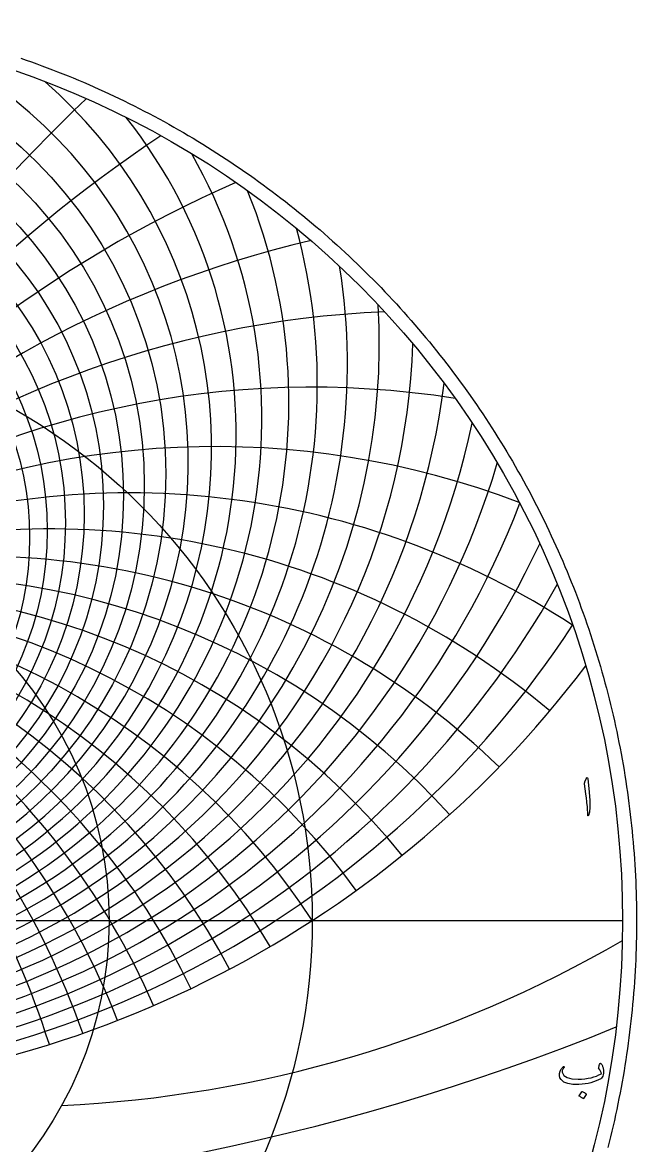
# Model space of a CAD drawing. Header units: millimetres. Extents: x -128 to 128, y -128 to 131.
# Drawn here: x 41.9 to 128, y -31.6 to 126 of the extents above; entities that cross this region are included whole.
import ezdxf

# ---------------------------------------------------------------- set-up
doc = ezdxf.new("R2010")
doc.units = ezdxf.units.MM
for name, color, linetype in [('CUT_OUTER', 1, 'Continuous'), ('ENGRAVE', 7, 'Continuous'), ('ENGRAVE_FINE', 8, 'Continuous'), ('TEXT', 5, 'Continuous')]:
    doc.layers.add(name, color=color, linetype=linetype)

msp = doc.modelspace()

# ---------------------------------------------------------------- linework, layer by layer
at = {"layer": 'CUT_OUTER'}
msp.add_lwpolyline([(41.6235, 120.9905), (42.3651, 120.7328), (43.1051, 120.4706), (43.8434, 120.2038), (44.5802, 119.9325), (45.3152, 119.6567), (46.0486, 119.3764), (46.7802, 119.0916), (47.51, 118.8024), (48.2381, 118.5086), (48.9643, 118.2104), (49.6887, 117.9077), (50.4113, 117.6006), (51.1319, 117.2891), (51.8506, 116.9731), (52.5674, 116.6528), (53.2822, 116.328), (53.9949, 115.9989), (54.7057, 115.6654), (55.4144, 115.3276), (56.1209, 114.9854), (56.8254, 114.6389), (57.5278, 114.288), (58.2279, 113.9329), (58.9259, 113.5735), (59.6217, 113.2098), (60.3152, 112.8418), (61.0065, 112.4696), (61.6954, 112.0932), (62.382, 111.7125), (63.0663, 111.3276), (63.7482, 110.9386), (64.4277, 110.5453), (65.1048, 110.1479), (65.7794, 109.7464), (66.4516, 109.3407), (67.1212, 108.9309), (67.7884, 108.517), (68.4529, 108.099), (69.1149, 107.677), (69.7743, 107.2509), (70.4311, 106.8207), (71.0852, 106.3865), (71.7366, 105.9484), (72.3854, 105.5062), (73.0314, 105.0601), (73.6747, 104.61), (74.3151, 104.1559), (74.9528, 103.698), (75.5877, 103.2361), (76.2197, 102.7704), (76.8489, 102.3008), (77.4751, 101.8273), (78.0985, 101.35), (78.7189, 100.8689), (79.3363, 100.384), (79.9508, 99.8953), (80.5622, 99.4029), (81.1706, 98.9067), (81.776, 98.4068), (82.3782, 97.9032), (82.9774, 97.3958), (83.5735, 96.8849), (84.1664, 96.3703), (84.7561, 95.852), (85.3426, 95.3301), (85.926, 94.8047), (86.5061, 94.2757), (87.0829, 93.7431), (87.6565, 93.207), (88.2267, 92.6674), (88.7936, 92.1243), (89.3572, 91.5778), (89.9175, 91.0277), (90.4743, 90.4743), (91.0277, 89.9175), (91.5778, 89.3572), (92.1243, 88.7936), (92.6674, 88.2267), (93.207, 87.6565), (93.7431, 87.0829), (94.2757, 86.5061), (94.8047, 85.926), (95.3301, 85.3426), (95.852, 84.7561), (96.3703, 84.1664), (96.8849, 83.5735), (97.3958, 82.9774), (97.9032, 82.3782), (98.4068, 81.776), (98.9067, 81.1706), (99.4029, 80.5622), (99.8953, 79.9508), (100.384, 79.3363), (100.8689, 78.7189), (101.35, 78.0985), (101.8273, 77.4751), (102.3008, 76.8489), (102.7704, 76.2197), (103.2361, 75.5877), (103.698, 74.9528), (104.1559, 74.3151), (104.61, 73.6747), (105.0601, 73.0314), (105.5062, 72.3854), (105.9484, 71.7366), (106.3865, 71.0852), (106.8207, 70.4311), (107.2509, 69.7743), (107.677, 69.1149), (108.099, 68.4529), (108.517, 67.7884), (108.9309, 67.1212), (109.3407, 66.4516), (109.7464, 65.7794), (110.1479, 65.1048), (110.5453, 64.4277), (110.9386, 63.7482), (111.3276, 63.0663), (111.7125, 62.382), (112.0932, 61.6954), (112.4696, 61.0065), (112.8418, 60.3152), (113.2098, 59.6217), (113.5735, 58.9259), (113.9329, 58.2279), (114.288, 57.5278), (114.6389, 56.8254), (114.9854, 56.1209), (115.3276, 55.4144), (115.6654, 54.7057), (115.9989, 53.9949), (116.328, 53.2822), (116.6528, 52.5674), (116.9731, 51.8506), (117.2891, 51.1319), (117.6006, 50.4113), (117.9077, 49.6887), (118.2104, 48.9643), (118.5086, 48.2381), (118.8024, 47.51), (119.0916, 46.7802), (119.3764, 46.0486), (119.6567, 45.3152), (119.9325, 44.5802), (120.2038, 43.8434), (120.4706, 43.1051), (120.7328, 42.3651), (120.9905, 41.6235), (121.2436, 40.8803), (121.4921, 40.1356), (121.7361, 39.3894), (121.9755, 38.6417), (122.2103, 37.8925), (122.4405, 37.1419), (122.6661, 36.3899), (122.8871, 35.6366), (123.1034, 34.8819), (123.3151, 34.1259), (123.5222, 33.3686), (123.7246, 32.6101), (123.9224, 31.8503), (124.1155, 31.0893), (124.3039, 30.3272), (124.4877, 29.5639), (124.6667, 28.7995), (124.8411, 28.034), (125.0108, 27.2675), (125.1757, 26.4999), (125.336, 25.7313), (125.4915, 24.9618), (125.6423, 24.1913), (125.7883, 23.42), (125.9297, 22.6477), (126.0663, 21.8746), (126.1981, 21.1006), (126.3252, 20.3259), (126.4476, 19.5504), (126.5651, 18.7742), (126.6779, 17.9972), (126.786, 17.2196), (126.8893, 16.4413), (126.9878, 15.6624), (127.0815, 14.883), (127.1704, 14.1029), (127.2545, 13.3224), (127.3339, 12.5413), (127.4084, 11.7598), (127.4782, 10.9778), (127.5432, 10.1954), (127.6033, 9.4126), (127.6587, 8.6294), (127.7092, 7.846), (127.755, 7.0622), (127.7959, 6.2782), (127.832, 5.4939), (127.8633, 4.7095), (127.8898, 3.9248), (127.9115, 3.1401), (127.9283, 2.3551), (127.9404, 1.5701), (127.9476, 0.7851), (127.95, 0), (127.9476, -0.7851), (127.9404, -1.5701), (127.9283, -2.3551), (127.9115, -3.1401), (127.8898, -3.9248), (127.8633, -4.7095), (127.832, -5.4939), (127.7959, -6.2782), (127.755, -7.0622), (127.7092, -7.846), (127.6587, -8.6294), (127.6033, -9.4126), (127.5432, -10.1954), (127.4782, -10.9778), (127.4084, -11.7598), (127.3339, -12.5413), (127.2545, -13.3224), (127.1704, -14.1029), (127.0815, -14.883), (126.9878, -15.6624), (126.8893, -16.4413), (126.786, -17.2196), (126.6779, -17.9972), (126.5651, -18.7742), (126.4476, -19.5504), (126.3252, -20.3259), (126.1981, -21.1006), (126.0663, -21.8746), (125.9297, -22.6477), (125.7883, -23.42), (125.6423, -24.1913), (125.4915, -24.9618), (125.336, -25.7313), (125.1757, -26.4999), (125.0108, -27.2675), (124.8411, -28.034), (124.6667, -28.7995), (124.4877, -29.5639), (124.3039, -30.3272), (124.1155, -31.0893), (123.9224, -31.8503)], dxfattribs=at)
at = {"layer": 'ENGRAVE'}
msp.add_lwpolyline([(-126, 0), (126, 0)], dxfattribs=at)
for centre, radius in [((0, 0), 126), ((0, 58.2538), 53.2092), ((0, 0), 82.4783), ((0, 0), 53.9894)]:
    msp.add_circle(centre, radius, dxfattribs=at)
for centre, radius, start, end in [((0, 66.2163), 68.376, 131.172626, 48.827374), ((0, 78.0143), 87.4115, 170.934343, 9.065657), ((0, 96.3014), 113.0818, 196.49903, 343.50097), ((0, -53.562), 98.3441, 33, 147), ((0, -53.562), 98.3441, 33, 147), ((0, 127.0054), 151.4366, 217.070295, 322.929705), ((39.2793, 146.5924), 172.7277, 272.676693, 300.124801)]:
    msp.add_arc(centre, radius, start, end, dxfattribs=at)
at = {"layer": 'ENGRAVE_FINE'}
for centre, radius in [((0, 62.6654), 61.9456), ((0, 61.0832), 58.9234), ((0, 59.6157), 56.0146), ((0, 56.9895), 50.4983), ((0, 55.8156), 47.8738), ((0, 54.7257), 45.3285), ((0, 53.7141), 42.8556)]:
    msp.add_circle(centre, radius, dxfattribs=at)
for centre, radius, start, end in [((0, 64.3726), 65.0924, 116.571732, 63.428268), ((210.8995, -53.562), 232.7019, 133.473706, 172.485682), ((210.8995, -53.562), 232.7019, 133.473706, 172.485682), ((0, 68.2096), 71.8107, 141.736552, 38.263448), ((170.3369, -53.562), 196.6881, 123.68218, 170.923876), ((170.3369, -53.562), 196.6881, 123.68218, 170.923876), ((0, 70.3676), 75.4122, 150.430341, 29.569659), ((140.4499, -53.562), 171.4576, 113.606162, 169.328591), ((140.4499, -53.562), 171.4576, 113.606162, 169.328591), ((0, 72.7074), 79.1986, 157.98396, 22.01604), ((0, 75.2488), 83.1905, 164.750851, 15.249149), ((117.2019, -53.562), 152.9962, 103.18373, 167.693089), ((117.2019, -53.562), 152.9962, 103.18373, 167.693089), ((0, 81.0304), 91.8889, 176.664202, 3.335798), ((98.3441, -53.562), 139.0795, 92.34926, 166.010038), ((98.3441, -53.562), 139.0795, 92.34926, 166.010038), ((0, 84.3278), 96.6542, 182.029237, 357.970763), ((0, 87.9424), 101.7446, 187.093364, 352.906636), ((82.5205, -53.562), 128.379, 81.037327, 164.27138), ((82.5205, -53.562), 128.379, 81.037327, 164.27138), ((0, 91.9169), 107.2033, 191.904364, 348.095636), ((-68.8612, -53.562), 120.0559, 17.531819, 110.808606), ((-68.8612, -53.562), 120.0559, 17.531819, 110.808606), ((68.8612, -53.562), 120.0559, 69.191394, 162.468181), ((68.8612, -53.562), 120.0559, 69.191394, 162.468181), ((-56.779, -53.562), 113.5579, 19.409554, 123.219246), ((-56.779, -53.562), 113.5579, 19.409554, 123.219246), ((56.779, -53.562), 113.5579, 56.780754, 160.590446), ((56.779, -53.562), 113.5579, 56.780754, 160.590446), ((0, 101.1566), 119.4416, 200.90637, 339.09363), ((-45.8586, -53.562), 108.5107, 21.373096, 130.12672), ((-45.8586, -53.562), 108.5107, 21.373096, 130.12672), ((45.8586, -53.562), 108.5107, 49.87328, 158.626904), ((45.8586, -53.562), 108.5107, 49.87328, 158.626904), ((0, 106.5551), 126.3564, 205.149698, 334.850302), ((-35.7943, -53.562), 104.6556, 23.435256, 134.139707), ((-35.7943, -53.562), 104.6556, 23.435256, 134.139707), ((35.7943, -53.562), 104.6556, 45.860293, 156.564744), ((35.7943, -53.562), 104.6556, 45.860293, 156.564744), ((-26.3512, -53.562), 101.8133, 25.610698, 137.783538), ((-26.3512, -53.562), 101.8133, 25.610698, 137.783538), ((26.3512, -53.562), 101.8133, 42.216462, 154.389302), ((26.3512, -53.562), 101.8133, 42.216462, 154.389302), ((0, 112.5856), 133.9159, 209.248054, 330.751946), ((-17.3407, -53.562), 99.8612, 27.916334, 141.112561), ((-17.3407, -53.562), 99.8612, 27.916334, 141.112561), ((17.3407, -53.562), 99.8612, 38.887439, 152.083666), ((17.3407, -53.562), 99.8612, 38.887439, 152.083666), ((-8.604, -53.562), 98.7197, 30.371791, 144.172078), ((-8.604, -53.562), 98.7197, 30.371791, 144.172078), ((8.604, -53.562), 98.7197, 35.827922, 149.628209), ((8.604, -53.562), 98.7197, 35.827922, 149.628209), ((0, 119.3572), 142.2304, 213.217192, 326.782808), ((0, 293.5723), 332.9124, 247.925664, 292.074336)]:
    msp.add_arc(centre, radius, start, end, dxfattribs=at)
at = {"layer": 'TEXT'}
for points in [[(120.9011, 19.8913), (120.9751, 20.0345), (121.0346, 20.0848), (121.0796, 20.0422), (121.1101, 19.9068), (121.2882, 18.01), (121.3941, 16.8458), (121.4178, 15.9158), (121.3593, 15.22), (121.2185, 14.7584), (121.1928, 14.7206), (121.1701, 14.7003), (121.1503, 14.6974), (121.1333, 14.7119), (121.1198, 14.7347), (121.1101, 14.7642), (121.1043, 14.8005), (121.1024, 14.8435), (121.1024, 15.1789), (121.0869, 15.5345), (121.0559, 15.9105), (121.0094, 16.3068), (120.9993, 16.4103), (120.9688, 16.69), (120.918, 17.1458), (120.8469, 17.7777), (120.6765, 19.179), (120.6727, 19.2535), (120.6765, 19.3222), (120.6882, 19.3851), (120.7075, 19.4422)], [(122.9848, -20.0779), (123.0368, -20.1432), (123.0845, -20.2153), (123.1278, -20.2942), (123.1667, -20.3798), (123.2013, -20.4718), (123.2316, -20.5695), (123.2575, -20.6731), (123.279, -20.7824), (123.307, -21.0021), (123.3138, -21.2198), (123.2993, -21.4357), (123.2635, -21.6495), (123.2093, -21.8402), (123.1396, -21.994), (123.0545, -22.1111), (122.9538, -22.1915), (122.6345, -22.3603), (122.2958, -22.5108), (121.9377, -22.6429), (121.5603, -22.7566), (121.1635, -22.851), (120.7474, -22.925), (120.3119, -22.9787), (119.857, -23.0121), (119.0045, -23.0034), (118.3048, -22.8844), (117.758, -22.655), (117.3641, -22.3153), (117.2025, -22.0497), (117.128, -21.7637), (117.1406, -21.4574), (117.2403, -21.1308), (117.2739, -21.0604), (117.3129, -20.9886), (117.3571, -20.9152), (117.4067, -20.8405), (117.4616, -20.7643), (117.5219, -20.6866), (117.5875, -20.6075), (117.6583, -20.5269), (117.682, -20.5042), (117.7067, -20.4902), (117.7324, -20.4848), (117.759, -20.4882), (117.7769, -20.495), (117.7919, -20.5076), (117.804, -20.526), (117.8132, -20.5502), (117.8175, -20.5729), (117.8151, -20.5947), (117.8059, -20.6155), (117.79, -20.6353), (117.7237, -20.7142), (117.6641, -20.796), (117.6114, -20.8807), (117.5654, -20.9682), (117.534, -21.0519), (117.517, -21.1327), (117.5146, -21.2107), (117.5267, -21.2857), (117.7687, -21.7236), (118.2235, -22.0308), (118.8912, -22.2074), (119.7719, -22.2534), (120.256, -22.2348), (120.7174, -22.1944), (121.156, -22.1322), (121.5719, -22.0482), (121.9655, -21.9425), (122.3374, -21.815), (122.6875, -21.6657), (123.0158, -21.4947), (122.9838, -21.335), (122.9112, -21.1579), (122.798, -20.9634), (122.6441, -20.7515), (122.6393, -20.7311), (122.6403, -20.6934), (122.647, -20.6382), (122.6596, -20.5657), (122.663, -20.5584), (122.6654, -20.5521), (122.6669, -20.5468), (122.6674, -20.5424), (122.6925, -20.4437), (122.7293, -20.3334), (122.7777, -20.2115), (122.8377, -20.0779), (122.8643, -20.0373), (122.8977, -20.0237), (122.9379, -20.0373), (122.9848, -20.0779)], [(120.2829, -24.0186), (120.2925, -24.0089), (120.3061, -24.0031), (120.3235, -24.0011), (120.3448, -24.0031), (120.4953, -24.064), (120.637, -24.1386), (120.7701, -24.2266), (120.8945, -24.3282), (120.9066, -24.3437), (120.9119, -24.3592), (120.9104, -24.3747), (120.9022, -24.3902), (120.5383, -24.9786), (120.5248, -24.9926), (120.5074, -24.996), (120.4861, -24.9887), (120.4609, -24.9708), (120.4391, -24.9553), (120.4048, -24.9321), (120.3579, -24.9011), (120.2983, -24.8624), (120.2253, -24.816), (120.1377, -24.7618), (120.0356, -24.6998), (119.919, -24.6302), (119.9035, -24.6186), (119.8958, -24.6069), (119.8958, -24.5953), (119.9035, -24.5837)]]:
    msp.add_lwpolyline(points, close=True, dxfattribs=at)

doc.saveas('drawing.dxf')
